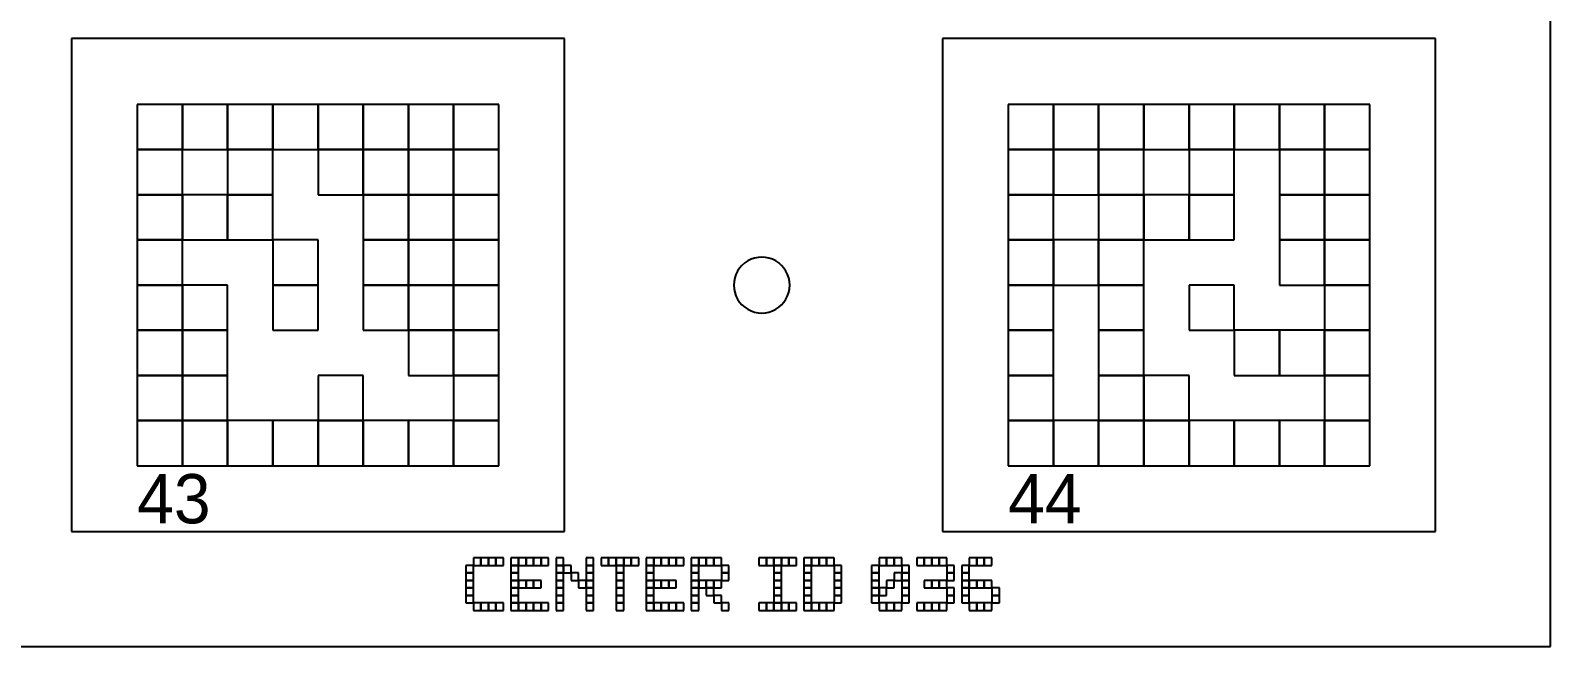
# Model space of a CAD drawing. Extents: x 0 to 490, y -8 to 329.
# Drawn here: x 227.5 to 320, y 0 to 37.5 of the extents above; entities that cross this region are included whole.
import ezdxf

# ---------------------------------------------------------------- set-up
doc = ezdxf.new("R2010")
doc.units = 0
for name, color, linetype in [('BLACK_POCKET', 7, 'CONTINUOUS'), ('BOARD_TEXT', 2, 'CONTINUOUS'), ('CUT', 1, 'CONTINUOUS'), ('LABEL', 3, 'CONTINUOUS'), ('MOUNT_HOLE', 5, 'CONTINUOUS'), ('QUIET_ZONE', 4, 'CONTINUOUS'), ('TAG_BOUNDARY', 8, 'CONTINUOUS')]:
    doc.layers.add(name, color=color, linetype=linetype)

msp = doc.modelspace()

# ---------------------------------------------------------------- linework, layer by layer
at = {"layer": 'BLACK_POCKET'}
for p, q in [((236.75, 33), (234, 33)), ((234, 33), (234, 30.25)), ((236.75, 30.25), (236.75, 33)), ((239.5, 33), (236.75, 33)), ((236.75, 33), (236.75, 30.25)), ((239.5, 30.25), (239.5, 33)), ((242.25, 33), (239.5, 33)), ((239.5, 33), (239.5, 30.25)), ((242.25, 30.25), (242.25, 33)), ((245, 33), (242.25, 33)), ((242.25, 33), (242.25, 30.25)), ((245, 30.25), (245, 33)), ((247.75, 33), (245, 33)), ((245, 33), (245, 30.25)), ((247.75, 30.25), (247.75, 33)), ((250.5, 33), (247.75, 33)), ((247.75, 33), (247.75, 30.25)), ((250.5, 30.25), (250.5, 33)), ((253.25, 33), (250.5, 33)), ((250.5, 33), (250.5, 30.25)), ((253.25, 30.25), (253.25, 33)), ((256, 33), (253.25, 33)), ((253.25, 33), (253.25, 30.25)), ((256, 30.25), (256, 33)), ((289.75, 33), (287, 33)), ((287, 33), (287, 30.25)), ((289.75, 30.25), (289.75, 33)), ((292.5, 33), (289.75, 33)), ((289.75, 33), (289.75, 30.25)), ((292.5, 30.25), (292.5, 33)), ((295.25, 33), (292.5, 33)), ((292.5, 33), (292.5, 30.25)), ((295.25, 30.25), (295.25, 33)), ((298, 33), (295.25, 33)), ((295.25, 33), (295.25, 30.25)), ((298, 30.25), (298, 33)), ((300.75, 33), (298, 33)), ((298, 33), (298, 30.25)), ((300.75, 30.25), (300.75, 33)), ((303.5, 33), (300.75, 33)), ((300.75, 33), (300.75, 30.25)), ((303.5, 30.25), (303.5, 33)), ((306.25, 33), (303.5, 33)), ((303.5, 33), (303.5, 30.25)), ((306.25, 30.25), (306.25, 33)), ((309, 33), (306.25, 33)), ((306.25, 33), (306.25, 30.25)), ((309, 30.25), (309, 33)), ((234, 30.25), (236.75, 30.25)), ((236.75, 30.25), (234, 30.25)), ((234, 30.25), (234, 27.5)), ((236.75, 30.25), (239.5, 30.25)), ((236.75, 27.5), (236.75, 30.25)), ((239.5, 30.25), (242.25, 30.25)), ((242.25, 30.25), (239.5, 30.25)), ((239.5, 30.25), (239.5, 27.5)), ((242.25, 30.25), (245, 30.25)), ((242.25, 27.5), (242.25, 30.25)), ((245, 30.25), (247.75, 30.25)), ((247.75, 30.25), (245, 30.25)), ((245, 30.25), (245, 27.5)), ((247.75, 30.25), (250.5, 30.25)), ((247.75, 27.5), (247.75, 30.25)), ((250.5, 30.25), (247.75, 30.25)), ((247.75, 30.25), (247.75, 27.5)), ((250.5, 30.25), (253.25, 30.25)), ((250.5, 27.5), (250.5, 30.25)), ((253.25, 30.25), (250.5, 30.25)), ((250.5, 30.25), (250.5, 27.5)), ((253.25, 30.25), (256, 30.25)), ((253.25, 27.5), (253.25, 30.25)), ((256, 30.25), (253.25, 30.25)), ((253.25, 30.25), (253.25, 27.5)), ((256, 27.5), (256, 30.25)), ((287, 30.25), (289.75, 30.25)), ((289.75, 30.25), (287, 30.25)), ((287, 30.25), (287, 27.5)), ((289.75, 30.25), (292.5, 30.25)), ((289.75, 27.5), (289.75, 30.25)), ((292.5, 30.25), (289.75, 30.25)), ((289.75, 30.25), (289.75, 27.5)), ((292.5, 30.25), (295.25, 30.25)), ((292.5, 27.5), (292.5, 30.25)), ((295.25, 30.25), (292.5, 30.25)), ((292.5, 30.25), (292.5, 27.5)), ((295.25, 30.25), (298, 30.25)), ((295.25, 27.5), (295.25, 30.25)), ((298, 30.25), (300.75, 30.25)), ((300.75, 30.25), (298, 30.25)), ((298, 30.25), (298, 27.5)), ((300.75, 30.25), (303.5, 30.25)), ((300.75, 27.5), (300.75, 30.25)), ((303.5, 30.25), (306.25, 30.25)), ((306.25, 30.25), (303.5, 30.25)), ((303.5, 30.25), (303.5, 27.5)), ((306.25, 30.25), (309, 30.25)), ((306.25, 27.5), (306.25, 30.25)), ((309, 30.25), (306.25, 30.25)), ((306.25, 30.25), (306.25, 27.5)), ((309, 27.5), (309, 30.25)), ((234, 27.5), (236.75, 27.5)), ((236.75, 27.5), (234, 27.5)), ((234, 27.5), (234, 24.75)), ((236.75, 24.75), (236.75, 27.5)), ((239.5, 27.5), (236.75, 27.5)), ((236.75, 27.5), (236.75, 24.75)), ((239.5, 27.5), (242.25, 27.5)), ((239.5, 24.75), (239.5, 27.5)), ((242.25, 27.5), (239.5, 27.5)), ((239.5, 27.5), (239.5, 24.75)), ((242.25, 24.75), (242.25, 27.5)), ((245, 27.5), (247.75, 27.5)), ((247.75, 27.5), (250.5, 27.5)), ((250.5, 27.5), (247.75, 27.5)), ((247.75, 27.5), (247.75, 24.75)), ((250.5, 27.5), (253.25, 27.5)), ((250.5, 24.75), (250.5, 27.5)), ((253.25, 27.5), (250.5, 27.5)), ((250.5, 27.5), (250.5, 24.75)), ((253.25, 27.5), (256, 27.5)), ((253.25, 24.75), (253.25, 27.5)), ((256, 27.5), (253.25, 27.5)), ((253.25, 27.5), (253.25, 24.75)), ((256, 24.75), (256, 27.5)), ((287, 27.5), (289.75, 27.5)), ((289.75, 27.5), (287, 27.5)), ((287, 27.5), (287, 24.75)), ((289.75, 27.5), (292.5, 27.5)), ((289.75, 24.75), (289.75, 27.5)), ((292.5, 27.5), (295.25, 27.5)), ((295.25, 27.5), (292.5, 27.5)), ((292.5, 27.5), (292.5, 24.75)), ((295.25, 24.75), (295.25, 27.5)), ((298, 27.5), (295.25, 27.5)), ((295.25, 27.5), (295.25, 24.75)), ((298, 27.5), (300.75, 27.5)), ((298, 24.75), (298, 27.5)), ((300.75, 27.5), (298, 27.5)), ((298, 27.5), (298, 24.75)), ((300.75, 24.75), (300.75, 27.5)), ((303.5, 27.5), (306.25, 27.5)), ((306.25, 27.5), (303.5, 27.5)), ((303.5, 27.5), (303.5, 24.75)), ((306.25, 27.5), (309, 27.5)), ((306.25, 24.75), (306.25, 27.5)), ((309, 27.5), (306.25, 27.5)), ((306.25, 27.5), (306.25, 24.75)), ((309, 24.75), (309, 27.5)), ((234, 24.75), (236.75, 24.75)), ((236.75, 24.75), (234, 24.75)), ((234, 24.75), (234, 22)), ((236.75, 24.75), (239.5, 24.75)), ((236.75, 22), (236.75, 24.75)), ((239.5, 24.75), (242.25, 24.75)), ((245, 24.75), (242.25, 24.75)), ((242.25, 24.75), (242.25, 22)), ((245, 22), (245, 24.75)), ((247.75, 24.75), (250.5, 24.75)), ((250.5, 24.75), (247.75, 24.75)), ((247.75, 24.75), (247.75, 22)), ((250.5, 24.75), (253.25, 24.75)), ((250.5, 22), (250.5, 24.75)), ((253.25, 24.75), (250.5, 24.75)), ((250.5, 24.75), (250.5, 22)), ((253.25, 24.75), (256, 24.75)), ((253.25, 22), (253.25, 24.75)), ((256, 24.75), (253.25, 24.75)), ((253.25, 24.75), (253.25, 22)), ((256, 22), (256, 24.75)), ((287, 24.75), (289.75, 24.75)), ((289.75, 24.75), (287, 24.75)), ((287, 24.75), (287, 22)), ((289.75, 22), (289.75, 24.75)), ((292.5, 24.75), (289.75, 24.75)), ((289.75, 24.75), (289.75, 22)), ((292.5, 24.75), (295.25, 24.75)), ((292.5, 22), (292.5, 24.75)), ((295.25, 24.75), (292.5, 24.75)), ((292.5, 24.75), (292.5, 22)), ((295.25, 24.75), (298, 24.75)), ((295.25, 22), (295.25, 24.75)), ((298, 24.75), (300.75, 24.75)), ((303.5, 24.75), (306.25, 24.75)), ((306.25, 24.75), (303.5, 24.75)), ((303.5, 24.75), (303.5, 22)), ((306.25, 24.75), (309, 24.75)), ((306.25, 22), (306.25, 24.75)), ((309, 24.75), (306.25, 24.75)), ((306.25, 24.75), (306.25, 22)), ((309, 22), (309, 24.75)), ((234, 22), (236.75, 22)), ((236.75, 22), (234, 22)), ((234, 22), (234, 19.25)), ((236.75, 19.25), (236.75, 22)), ((239.5, 22), (236.75, 22)), ((236.75, 22), (236.75, 19.25)), ((239.5, 19.25), (239.5, 22)), ((242.25, 22), (245, 22)), ((245, 22), (242.25, 22)), ((242.25, 22), (242.25, 19.25)), ((245, 19.25), (245, 22)), ((247.75, 22), (250.5, 22)), ((250.5, 22), (247.75, 22)), ((247.75, 22), (247.75, 19.25)), ((250.5, 22), (253.25, 22)), ((250.5, 19.25), (250.5, 22)), ((253.25, 22), (250.5, 22)), ((250.5, 22), (250.5, 19.25)), ((253.25, 22), (256, 22)), ((253.25, 19.25), (253.25, 22)), ((256, 22), (253.25, 22)), ((253.25, 22), (253.25, 19.25)), ((256, 19.25), (256, 22)), ((287, 22), (289.75, 22)), ((289.75, 22), (287, 22)), ((287, 22), (287, 19.25)), ((289.75, 22), (292.5, 22)), ((289.75, 19.25), (289.75, 22)), ((292.5, 22), (295.25, 22)), ((295.25, 22), (292.5, 22)), ((292.5, 22), (292.5, 19.25)), ((295.25, 19.25), (295.25, 22)), ((300.75, 22), (298, 22)), ((298, 22), (298, 19.25)), ((300.75, 19.25), (300.75, 22)), ((303.5, 22), (306.25, 22)), ((306.25, 22), (309, 22)), ((309, 22), (306.25, 22)), ((306.25, 22), (306.25, 19.25)), ((309, 19.25), (309, 22)), ((234, 19.25), (236.75, 19.25)), ((236.75, 19.25), (234, 19.25)), ((234, 19.25), (234, 16.5)), ((236.75, 19.25), (239.5, 19.25)), ((236.75, 16.5), (236.75, 19.25)), ((239.5, 19.25), (236.75, 19.25)), ((236.75, 19.25), (236.75, 16.5)), ((239.5, 16.5), (239.5, 19.25)), ((242.25, 19.25), (245, 19.25)), ((247.75, 19.25), (250.5, 19.25)), ((250.5, 19.25), (253.25, 19.25)), ((253.25, 19.25), (250.5, 19.25)), ((250.5, 19.25), (250.5, 16.5)), ((253.25, 19.25), (256, 19.25)), ((253.25, 16.5), (253.25, 19.25)), ((256, 19.25), (253.25, 19.25)), ((253.25, 19.25), (253.25, 16.5)), ((256, 16.5), (256, 19.25)), ((287, 19.25), (289.75, 19.25)), ((289.75, 19.25), (287, 19.25)), ((287, 19.25), (287, 16.5)), ((289.75, 16.5), (289.75, 19.25)), ((292.5, 19.25), (295.25, 19.25)), ((295.25, 19.25), (292.5, 19.25)), ((292.5, 19.25), (292.5, 16.5)), ((295.25, 16.5), (295.25, 19.25)), ((298, 19.25), (300.75, 19.25)), ((303.5, 19.25), (300.75, 19.25)), ((300.75, 19.25), (300.75, 16.5)), ((303.5, 16.5), (303.5, 19.25)), ((306.25, 19.25), (303.5, 19.25)), ((303.5, 19.25), (303.5, 16.5)), ((306.25, 19.25), (309, 19.25)), ((306.25, 16.5), (306.25, 19.25)), ((309, 19.25), (306.25, 19.25)), ((306.25, 19.25), (306.25, 16.5)), ((309, 16.5), (309, 19.25)), ((234, 16.5), (236.75, 16.5)), ((236.75, 16.5), (234, 16.5)), ((234, 16.5), (234, 13.75)), ((236.75, 16.5), (239.5, 16.5)), ((236.75, 13.75), (236.75, 16.5)), ((239.5, 16.5), (236.75, 16.5)), ((236.75, 16.5), (236.75, 13.75)), ((239.5, 13.75), (239.5, 16.5)), ((247.75, 16.5), (245, 16.5)), ((245, 16.5), (245, 13.75)), ((247.75, 13.75), (247.75, 16.5)), ((250.5, 16.5), (253.25, 16.5)), ((253.25, 16.5), (256, 16.5)), ((256, 16.5), (253.25, 16.5)), ((253.25, 16.5), (253.25, 13.75)), ((256, 13.75), (256, 16.5)), ((287, 16.5), (289.75, 16.5)), ((289.75, 16.5), (287, 16.5)), ((287, 16.5), (287, 13.75)), ((289.75, 13.75), (289.75, 16.5)), ((292.5, 16.5), (295.25, 16.5)), ((295.25, 16.5), (292.5, 16.5)), ((292.5, 16.5), (292.5, 13.75)), ((295.25, 13.75), (295.25, 16.5)), ((298, 16.5), (295.25, 16.5)), ((295.25, 16.5), (295.25, 13.75)), ((298, 13.75), (298, 16.5)), ((300.75, 16.5), (303.5, 16.5)), ((303.5, 16.5), (306.25, 16.5)), ((306.25, 16.5), (309, 16.5)), ((309, 16.5), (306.25, 16.5)), ((306.25, 16.5), (306.25, 13.75)), ((309, 13.75), (309, 16.5)), ((234, 13.75), (236.75, 13.75)), ((236.75, 13.75), (234, 13.75)), ((234, 13.75), (234, 11)), ((236.75, 13.75), (239.5, 13.75)), ((236.75, 11), (236.75, 13.75)), ((239.5, 13.75), (236.75, 13.75)), ((236.75, 13.75), (236.75, 11)), ((239.5, 11), (239.5, 13.75)), ((242.25, 13.75), (239.5, 13.75)), ((239.5, 13.75), (239.5, 11)), ((242.25, 11), (242.25, 13.75)), ((245, 13.75), (242.25, 13.75)), ((242.25, 13.75), (242.25, 11)), ((245, 13.75), (247.75, 13.75)), ((245, 11), (245, 13.75)), ((247.75, 13.75), (245, 13.75)), ((245, 13.75), (245, 11)), ((247.75, 11), (247.75, 13.75)), ((250.5, 13.75), (247.75, 13.75)), ((247.75, 13.75), (247.75, 11)), ((250.5, 11), (250.5, 13.75)), ((253.25, 13.75), (250.5, 13.75)), ((250.5, 13.75), (250.5, 11)), ((253.25, 13.75), (256, 13.75)), ((253.25, 11), (253.25, 13.75)), ((256, 13.75), (253.25, 13.75)), ((253.25, 13.75), (253.25, 11)), ((256, 11), (256, 13.75)), ((287, 13.75), (289.75, 13.75)), ((289.75, 13.75), (287, 13.75)), ((287, 13.75), (287, 11)), ((289.75, 11), (289.75, 13.75)), ((292.5, 13.75), (289.75, 13.75)), ((289.75, 13.75), (289.75, 11)), ((292.5, 13.75), (295.25, 13.75)), ((292.5, 11), (292.5, 13.75)), ((295.25, 13.75), (292.5, 13.75)), ((292.5, 13.75), (292.5, 11)), ((295.25, 13.75), (298, 13.75)), ((295.25, 11), (295.25, 13.75)), ((298, 13.75), (295.25, 13.75)), ((295.25, 13.75), (295.25, 11)), ((298, 11), (298, 13.75)), ((300.75, 13.75), (298, 13.75)), ((298, 13.75), (298, 11)), ((300.75, 11), (300.75, 13.75)), ((303.5, 13.75), (300.75, 13.75)), ((300.75, 13.75), (300.75, 11)), ((303.5, 11), (303.5, 13.75)), ((306.25, 13.75), (303.5, 13.75)), ((303.5, 13.75), (303.5, 11)), ((306.25, 13.75), (309, 13.75)), ((306.25, 11), (306.25, 13.75)), ((309, 13.75), (306.25, 13.75)), ((306.25, 13.75), (306.25, 11)), ((309, 11), (309, 13.75)), ((234, 11), (236.75, 11)), ((236.75, 11), (239.5, 11)), ((239.5, 11), (242.25, 11)), ((242.25, 11), (245, 11)), ((245, 11), (247.75, 11)), ((247.75, 11), (250.5, 11)), ((250.5, 11), (253.25, 11)), ((253.25, 11), (256, 11)), ((287, 11), (289.75, 11)), ((289.75, 11), (292.5, 11)), ((292.5, 11), (295.25, 11)), ((295.25, 11), (298, 11)), ((298, 11), (300.75, 11)), ((300.75, 11), (303.5, 11)), ((303.5, 11), (306.25, 11)), ((306.25, 11), (309, 11))]:
    msp.add_line(p, q, dxfattribs=at)
at = {"layer": 'BOARD_TEXT'}
for p, q in [((254.457143, 4.942857), (254, 4.942857)), ((254, 4.942857), (254, 4.485714)), ((254.914286, 5.4), (254.457143, 5.4)), ((254.457143, 5.4), (254.457143, 4.942857)), ((254.457143, 4.942857), (254.914286, 4.942857)), ((254.457143, 4.485714), (254.457143, 4.942857)), ((254.914286, 4.942857), (254.914286, 5.4)), ((255.371429, 5.4), (254.914286, 5.4)), ((254.914286, 5.4), (254.914286, 4.942857)), ((254.914286, 4.942857), (255.371429, 4.942857)), ((255.371429, 4.942857), (255.371429, 5.4)), ((255.828571, 5.4), (255.371429, 5.4)), ((255.371429, 5.4), (255.371429, 4.942857)), ((255.371429, 4.942857), (255.828571, 4.942857)), ((255.828571, 4.942857), (255.828571, 5.4)), ((256.285714, 5.4), (255.828571, 5.4)), ((255.828571, 5.4), (255.828571, 4.942857)), ((255.828571, 4.942857), (256.285714, 4.942857)), ((256.285714, 4.942857), (256.285714, 5.4)), ((257.2, 5.4), (256.742857, 5.4)), ((256.742857, 5.4), (256.742857, 4.942857)), ((256.742857, 4.942857), (257.2, 4.942857)), ((257.2, 4.942857), (256.742857, 4.942857)), ((256.742857, 4.942857), (256.742857, 4.485714)), ((257.2, 4.942857), (257.2, 5.4)), ((257.657143, 5.4), (257.2, 5.4)), ((257.2, 5.4), (257.2, 4.942857)), ((257.2, 4.942857), (257.657143, 4.942857)), ((257.2, 4.485714), (257.2, 4.942857)), ((257.657143, 4.942857), (257.657143, 5.4)), ((258.114286, 5.4), (257.657143, 5.4)), ((257.657143, 5.4), (257.657143, 4.942857)), ((257.657143, 4.942857), (258.114286, 4.942857)), ((258.114286, 4.942857), (258.114286, 5.4)), ((258.571429, 5.4), (258.114286, 5.4)), ((258.114286, 5.4), (258.114286, 4.942857)), ((258.114286, 4.942857), (258.571429, 4.942857)), ((258.571429, 4.942857), (258.571429, 5.4)), ((259.028571, 5.4), (258.571429, 5.4)), ((258.571429, 5.4), (258.571429, 4.942857)), ((258.571429, 4.942857), (259.028571, 4.942857)), ((259.028571, 4.942857), (259.028571, 5.4)), ((259.942857, 5.4), (259.485714, 5.4)), ((259.485714, 5.4), (259.485714, 4.942857)), ((259.485714, 4.942857), (259.942857, 4.942857)), ((259.942857, 4.942857), (259.485714, 4.942857)), ((259.485714, 4.942857), (259.485714, 4.485714)), ((259.942857, 4.942857), (259.942857, 5.4)), ((259.942857, 4.485714), (259.942857, 4.942857)), ((260.4, 4.942857), (259.942857, 4.942857)), ((259.942857, 4.942857), (259.942857, 4.485714)), ((260.4, 4.485714), (260.4, 4.942857)), ((261.771429, 5.4), (261.314286, 5.4)), ((261.314286, 5.4), (261.314286, 4.942857)), ((261.314286, 4.942857), (261.771429, 4.942857)), ((261.771429, 4.942857), (261.314286, 4.942857)), ((261.314286, 4.942857), (261.314286, 4.485714)), ((261.771429, 4.942857), (261.771429, 5.4)), ((261.771429, 4.485714), (261.771429, 4.942857)), ((262.685714, 5.4), (262.228571, 5.4)), ((262.228571, 5.4), (262.228571, 4.942857)), ((262.228571, 4.942857), (262.685714, 4.942857)), ((262.685714, 4.942857), (262.685714, 5.4)), ((263.142857, 5.4), (262.685714, 5.4)), ((262.685714, 5.4), (262.685714, 4.942857)), ((262.685714, 4.942857), (263.142857, 4.942857)), ((263.142857, 4.942857), (263.142857, 5.4)), ((263.6, 5.4), (263.142857, 5.4)), ((263.142857, 5.4), (263.142857, 4.942857)), ((263.142857, 4.942857), (263.6, 4.942857)), ((263.6, 4.942857), (263.142857, 4.942857)), ((263.142857, 4.942857), (263.142857, 4.485714)), ((263.6, 4.942857), (263.6, 5.4)), ((264.057143, 5.4), (263.6, 5.4)), ((263.6, 5.4), (263.6, 4.942857)), ((263.6, 4.942857), (264.057143, 4.942857)), ((263.6, 4.485714), (263.6, 4.942857)), ((264.057143, 4.942857), (264.057143, 5.4)), ((264.514286, 5.4), (264.057143, 5.4)), ((264.057143, 5.4), (264.057143, 4.942857)), ((264.057143, 4.942857), (264.514286, 4.942857)), ((264.514286, 4.942857), (264.514286, 5.4)), ((265.428571, 5.4), (264.971429, 5.4)), ((264.971429, 5.4), (264.971429, 4.942857)), ((264.971429, 4.942857), (265.428571, 4.942857)), ((265.428571, 4.942857), (264.971429, 4.942857)), ((264.971429, 4.942857), (264.971429, 4.485714)), ((265.428571, 4.942857), (265.428571, 5.4)), ((265.885714, 5.4), (265.428571, 5.4)), ((265.428571, 5.4), (265.428571, 4.942857)), ((265.428571, 4.942857), (265.885714, 4.942857)), ((265.428571, 4.485714), (265.428571, 4.942857)), ((265.885714, 4.942857), (265.885714, 5.4)), ((266.342857, 5.4), (265.885714, 5.4)), ((265.885714, 5.4), (265.885714, 4.942857)), ((265.885714, 4.942857), (266.342857, 4.942857)), ((266.342857, 4.942857), (266.342857, 5.4)), ((266.8, 5.4), (266.342857, 5.4)), ((266.342857, 5.4), (266.342857, 4.942857)), ((266.342857, 4.942857), (266.8, 4.942857)), ((266.8, 4.942857), (266.8, 5.4)), ((267.257143, 5.4), (266.8, 5.4)), ((266.8, 5.4), (266.8, 4.942857)), ((266.8, 4.942857), (267.257143, 4.942857)), ((267.257143, 4.942857), (267.257143, 5.4)), ((268.171429, 5.4), (267.714286, 5.4)), ((267.714286, 5.4), (267.714286, 4.942857)), ((267.714286, 4.942857), (268.171429, 4.942857)), ((268.171429, 4.942857), (267.714286, 4.942857)), ((267.714286, 4.942857), (267.714286, 4.485714)), ((268.171429, 4.942857), (268.171429, 5.4)), ((268.628571, 5.4), (268.171429, 5.4)), ((268.171429, 5.4), (268.171429, 4.942857)), ((268.171429, 4.942857), (268.628571, 4.942857)), ((268.171429, 4.485714), (268.171429, 4.942857)), ((268.628571, 4.942857), (268.628571, 5.4)), ((269.085714, 5.4), (268.628571, 5.4)), ((268.628571, 5.4), (268.628571, 4.942857)), ((268.628571, 4.942857), (269.085714, 4.942857)), ((269.085714, 4.942857), (269.085714, 5.4)), ((269.542857, 5.4), (269.085714, 5.4)), ((269.085714, 5.4), (269.085714, 4.942857)), ((269.085714, 4.942857), (269.542857, 4.942857)), ((269.542857, 4.942857), (269.542857, 5.4)), ((270, 4.942857), (269.542857, 4.942857)), ((269.542857, 4.942857), (269.542857, 4.485714)), ((270, 4.485714), (270, 4.942857)), ((272.285714, 5.4), (271.828571, 5.4)), ((271.828571, 5.4), (271.828571, 4.942857)), ((271.828571, 4.942857), (272.285714, 4.942857)), ((272.285714, 4.942857), (272.285714, 5.4)), ((272.742857, 5.4), (272.285714, 5.4)), ((272.285714, 5.4), (272.285714, 4.942857)), ((272.285714, 4.942857), (272.742857, 4.942857)), ((272.742857, 4.942857), (272.742857, 5.4)), ((273.2, 5.4), (272.742857, 5.4)), ((272.742857, 5.4), (272.742857, 4.942857)), ((272.742857, 4.942857), (273.2, 4.942857)), ((273.2, 4.942857), (272.742857, 4.942857)), ((272.742857, 4.942857), (272.742857, 4.485714)), ((273.2, 4.942857), (273.2, 5.4)), ((273.657143, 5.4), (273.2, 5.4)), ((273.2, 5.4), (273.2, 4.942857)), ((273.2, 4.942857), (273.657143, 4.942857)), ((273.2, 4.485714), (273.2, 4.942857)), ((273.657143, 4.942857), (273.657143, 5.4)), ((274.114286, 5.4), (273.657143, 5.4)), ((273.657143, 5.4), (273.657143, 4.942857)), ((273.657143, 4.942857), (274.114286, 4.942857)), ((274.114286, 4.942857), (274.114286, 5.4)), ((275.028571, 5.4), (274.571429, 5.4)), ((274.571429, 5.4), (274.571429, 4.942857)), ((274.571429, 4.942857), (275.028571, 4.942857)), ((275.028571, 4.942857), (274.571429, 4.942857)), ((274.571429, 4.942857), (274.571429, 4.485714)), ((275.028571, 4.942857), (275.028571, 5.4)), ((275.485714, 5.4), (275.028571, 5.4)), ((275.028571, 5.4), (275.028571, 4.942857)), ((275.028571, 4.942857), (275.485714, 4.942857)), ((275.028571, 4.485714), (275.028571, 4.942857)), ((275.485714, 4.942857), (275.485714, 5.4)), ((275.942857, 5.4), (275.485714, 5.4)), ((275.485714, 5.4), (275.485714, 4.942857)), ((275.485714, 4.942857), (275.942857, 4.942857)), ((275.942857, 4.942857), (275.942857, 5.4)), ((276.4, 5.4), (275.942857, 5.4)), ((275.942857, 5.4), (275.942857, 4.942857)), ((275.942857, 4.942857), (276.4, 4.942857)), ((276.4, 4.942857), (276.4, 5.4)), ((276.857143, 4.942857), (276.4, 4.942857)), ((276.4, 4.942857), (276.4, 4.485714)), ((276.857143, 4.485714), (276.857143, 4.942857)), ((279.142857, 4.942857), (278.685714, 4.942857)), ((278.685714, 4.942857), (278.685714, 4.485714)), ((279.6, 5.4), (279.142857, 5.4)), ((279.142857, 5.4), (279.142857, 4.942857)), ((279.142857, 4.942857), (279.6, 4.942857)), ((279.142857, 4.485714), (279.142857, 4.942857)), ((279.6, 4.942857), (279.6, 5.4)), ((280.057143, 5.4), (279.6, 5.4)), ((279.6, 5.4), (279.6, 4.942857)), ((279.6, 4.942857), (280.057143, 4.942857)), ((280.057143, 4.942857), (280.057143, 5.4)), ((280.514286, 5.4), (280.057143, 5.4)), ((280.057143, 5.4), (280.057143, 4.942857)), ((280.057143, 4.942857), (280.514286, 4.942857)), ((280.514286, 4.942857), (280.514286, 5.4)), ((280.971429, 4.942857), (280.514286, 4.942857)), ((280.514286, 4.942857), (280.514286, 4.485714)), ((280.971429, 4.485714), (280.971429, 4.942857)), ((281.885714, 5.4), (281.428571, 5.4)), ((281.428571, 5.4), (281.428571, 4.942857)), ((281.428571, 4.942857), (281.885714, 4.942857)), ((281.885714, 4.942857), (281.885714, 5.4)), ((282.342857, 5.4), (281.885714, 5.4)), ((281.885714, 5.4), (281.885714, 4.942857)), ((281.885714, 4.942857), (282.342857, 4.942857)), ((282.342857, 4.942857), (282.342857, 5.4)), ((282.8, 5.4), (282.342857, 5.4)), ((282.342857, 5.4), (282.342857, 4.942857)), ((282.342857, 4.942857), (282.8, 4.942857)), ((282.8, 4.942857), (282.8, 5.4)), ((283.257143, 5.4), (282.8, 5.4)), ((282.8, 5.4), (282.8, 4.942857)), ((282.8, 4.942857), (283.257143, 4.942857)), ((283.257143, 4.942857), (283.257143, 5.4)), ((283.714286, 4.942857), (283.257143, 4.942857)), ((283.257143, 4.942857), (283.257143, 4.485714)), ((283.714286, 4.485714), (283.714286, 4.942857)), ((284.628571, 4.942857), (284.171429, 4.942857)), ((284.171429, 4.942857), (284.171429, 4.485714)), ((285.085714, 5.4), (284.628571, 5.4)), ((284.628571, 5.4), (284.628571, 4.942857)), ((284.628571, 4.942857), (285.085714, 4.942857)), ((284.628571, 4.485714), (284.628571, 4.942857)), ((285.085714, 4.942857), (285.085714, 5.4)), ((285.542857, 5.4), (285.085714, 5.4)), ((285.085714, 5.4), (285.085714, 4.942857)), ((285.085714, 4.942857), (285.542857, 4.942857)), ((285.542857, 4.942857), (285.542857, 5.4)), ((286, 5.4), (285.542857, 5.4)), ((285.542857, 5.4), (285.542857, 4.942857)), ((285.542857, 4.942857), (286, 4.942857)), ((286, 4.942857), (286, 5.4)), ((254, 4.485714), (254.457143, 4.485714)), ((254.457143, 4.485714), (254, 4.485714)), ((254, 4.485714), (254, 4.028571)), ((254, 4.028571), (254.457143, 4.028571)), ((254.457143, 4.028571), (254, 4.028571)), ((254, 4.028571), (254, 3.571429)), ((254.457143, 4.028571), (254.457143, 4.485714)), ((254.457143, 3.571429), (254.457143, 4.028571)), ((256.742857, 4.485714), (257.2, 4.485714)), ((257.2, 4.485714), (256.742857, 4.485714)), ((256.742857, 4.485714), (256.742857, 4.028571)), ((256.742857, 4.028571), (257.2, 4.028571)), ((257.2, 4.028571), (256.742857, 4.028571)), ((256.742857, 4.028571), (256.742857, 3.571429)), ((257.2, 4.028571), (257.2, 4.485714)), ((257.2, 3.571429), (257.2, 4.028571)), ((257.657143, 4.028571), (257.2, 4.028571)), ((257.2, 4.028571), (257.2, 3.571429)), ((257.657143, 3.571429), (257.657143, 4.028571)), ((258.114286, 4.028571), (257.657143, 4.028571)), ((257.657143, 4.028571), (257.657143, 3.571429)), ((258.114286, 3.571429), (258.114286, 4.028571)), ((258.571429, 4.028571), (258.114286, 4.028571)), ((258.114286, 4.028571), (258.114286, 3.571429)), ((258.571429, 3.571429), (258.571429, 4.028571)), ((259.485714, 4.485714), (259.942857, 4.485714)), ((259.942857, 4.485714), (259.485714, 4.485714)), ((259.485714, 4.485714), (259.485714, 4.028571)), ((259.485714, 4.028571), (259.942857, 4.028571)), ((259.942857, 4.028571), (259.485714, 4.028571)), ((259.485714, 4.028571), (259.485714, 3.571429)), ((259.942857, 4.485714), (260.4, 4.485714)), ((259.942857, 4.028571), (259.942857, 4.485714)), ((259.942857, 3.571429), (259.942857, 4.028571)), ((260.857143, 4.485714), (260.4, 4.485714)), ((260.4, 4.485714), (260.4, 4.028571)), ((260.4, 4.028571), (260.857143, 4.028571)), ((260.857143, 4.028571), (260.857143, 4.485714)), ((261.314286, 4.028571), (260.857143, 4.028571)), ((260.857143, 4.028571), (260.857143, 3.571429)), ((261.314286, 4.485714), (261.771429, 4.485714)), ((261.771429, 4.485714), (261.314286, 4.485714)), ((261.314286, 4.485714), (261.314286, 4.028571)), ((261.314286, 4.028571), (261.771429, 4.028571)), ((261.314286, 3.571429), (261.314286, 4.028571)), ((261.771429, 4.028571), (261.314286, 4.028571)), ((261.314286, 4.028571), (261.314286, 3.571429)), ((261.771429, 4.028571), (261.771429, 4.485714)), ((261.771429, 3.571429), (261.771429, 4.028571)), ((263.142857, 4.485714), (263.6, 4.485714)), ((263.6, 4.485714), (263.142857, 4.485714)), ((263.142857, 4.485714), (263.142857, 4.028571)), ((263.142857, 4.028571), (263.6, 4.028571)), ((263.6, 4.028571), (263.142857, 4.028571)), ((263.142857, 4.028571), (263.142857, 3.571429)), ((263.6, 4.028571), (263.6, 4.485714)), ((263.6, 3.571429), (263.6, 4.028571)), ((264.971429, 4.485714), (265.428571, 4.485714)), ((265.428571, 4.485714), (264.971429, 4.485714)), ((264.971429, 4.485714), (264.971429, 4.028571)), ((264.971429, 4.028571), (265.428571, 4.028571)), ((265.428571, 4.028571), (264.971429, 4.028571)), ((264.971429, 4.028571), (264.971429, 3.571429)), ((265.428571, 4.028571), (265.428571, 4.485714)), ((265.428571, 3.571429), (265.428571, 4.028571)), ((265.885714, 4.028571), (265.428571, 4.028571)), ((265.428571, 4.028571), (265.428571, 3.571429)), ((265.885714, 3.571429), (265.885714, 4.028571)), ((266.342857, 4.028571), (265.885714, 4.028571)), ((265.885714, 4.028571), (265.885714, 3.571429)), ((266.342857, 3.571429), (266.342857, 4.028571)), ((266.8, 4.028571), (266.342857, 4.028571)), ((266.342857, 4.028571), (266.342857, 3.571429)), ((266.8, 3.571429), (266.8, 4.028571)), ((267.714286, 4.485714), (268.171429, 4.485714)), ((268.171429, 4.485714), (267.714286, 4.485714)), ((267.714286, 4.485714), (267.714286, 4.028571)), ((267.714286, 4.028571), (268.171429, 4.028571)), ((268.171429, 4.028571), (267.714286, 4.028571)), ((267.714286, 4.028571), (267.714286, 3.571429)), ((268.171429, 4.028571), (268.171429, 4.485714)), ((268.171429, 3.571429), (268.171429, 4.028571)), ((268.628571, 4.028571), (268.171429, 4.028571)), ((268.171429, 4.028571), (268.171429, 3.571429)), ((268.628571, 3.571429), (268.628571, 4.028571)), ((269.085714, 4.028571), (268.628571, 4.028571)), ((268.628571, 4.028571), (268.628571, 3.571429)), ((269.085714, 3.571429), (269.085714, 4.028571)), ((269.542857, 4.028571), (269.085714, 4.028571)), ((269.085714, 4.028571), (269.085714, 3.571429)), ((269.542857, 4.485714), (270, 4.485714)), ((270, 4.485714), (269.542857, 4.485714)), ((269.542857, 4.485714), (269.542857, 4.028571)), ((269.542857, 4.028571), (270, 4.028571)), ((269.542857, 3.571429), (269.542857, 4.028571)), ((270, 4.028571), (270, 4.485714)), ((272.742857, 4.485714), (273.2, 4.485714)), ((273.2, 4.485714), (272.742857, 4.485714)), ((272.742857, 4.485714), (272.742857, 4.028571)), ((272.742857, 4.028571), (273.2, 4.028571)), ((273.2, 4.028571), (272.742857, 4.028571)), ((272.742857, 4.028571), (272.742857, 3.571429)), ((273.2, 4.028571), (273.2, 4.485714)), ((273.2, 3.571429), (273.2, 4.028571)), ((274.571429, 4.485714), (275.028571, 4.485714)), ((275.028571, 4.485714), (274.571429, 4.485714)), ((274.571429, 4.485714), (274.571429, 4.028571)), ((274.571429, 4.028571), (275.028571, 4.028571)), ((275.028571, 4.028571), (274.571429, 4.028571)), ((274.571429, 4.028571), (274.571429, 3.571429)), ((275.028571, 4.028571), (275.028571, 4.485714)), ((275.028571, 3.571429), (275.028571, 4.028571)), ((276.4, 4.485714), (276.857143, 4.485714)), ((276.857143, 4.485714), (276.4, 4.485714)), ((276.4, 4.485714), (276.4, 4.028571)), ((276.4, 4.028571), (276.857143, 4.028571)), ((276.857143, 4.028571), (276.4, 4.028571)), ((276.4, 4.028571), (276.4, 3.571429)), ((276.857143, 4.028571), (276.857143, 4.485714)), ((276.857143, 3.571429), (276.857143, 4.028571)), ((278.685714, 4.485714), (279.142857, 4.485714)), ((279.142857, 4.485714), (278.685714, 4.485714)), ((278.685714, 4.485714), (278.685714, 4.028571)), ((278.685714, 4.028571), (279.142857, 4.028571)), ((279.142857, 4.028571), (278.685714, 4.028571)), ((278.685714, 4.028571), (278.685714, 3.571429)), ((279.142857, 4.028571), (279.142857, 4.485714)), ((279.142857, 3.571429), (279.142857, 4.028571)), ((280.057143, 4.028571), (279.6, 4.028571)), ((279.6, 4.028571), (279.6, 3.571429)), ((280.514286, 4.485714), (280.057143, 4.485714)), ((280.057143, 4.485714), (280.057143, 4.028571)), ((280.057143, 4.028571), (280.514286, 4.028571)), ((280.057143, 3.571429), (280.057143, 4.028571)), ((280.514286, 4.485714), (280.971429, 4.485714)), ((280.514286, 4.028571), (280.514286, 4.485714)), ((280.971429, 4.485714), (280.514286, 4.485714)), ((280.514286, 4.485714), (280.514286, 4.028571)), ((280.514286, 4.028571), (280.971429, 4.028571)), ((280.971429, 4.028571), (280.514286, 4.028571)), ((280.514286, 4.028571), (280.514286, 3.571429)), ((280.971429, 4.028571), (280.971429, 4.485714)), ((280.971429, 3.571429), (280.971429, 4.028571)), ((282.342857, 4.028571), (281.885714, 4.028571)), ((281.885714, 4.028571), (281.885714, 3.571429)), ((282.342857, 3.571429), (282.342857, 4.028571)), ((282.8, 4.028571), (282.342857, 4.028571)), ((282.342857, 4.028571), (282.342857, 3.571429)), ((282.8, 3.571429), (282.8, 4.028571)), ((283.257143, 4.028571), (282.8, 4.028571)), ((282.8, 4.028571), (282.8, 3.571429)), ((283.257143, 4.485714), (283.714286, 4.485714)), ((283.714286, 4.485714), (283.257143, 4.485714)), ((283.257143, 4.485714), (283.257143, 4.028571)), ((283.257143, 4.028571), (283.714286, 4.028571)), ((283.257143, 3.571429), (283.257143, 4.028571)), ((283.714286, 4.028571), (283.714286, 4.485714)), ((284.171429, 4.485714), (284.628571, 4.485714)), ((284.628571, 4.485714), (284.171429, 4.485714)), ((284.171429, 4.485714), (284.171429, 4.028571)), ((284.171429, 4.028571), (284.628571, 4.028571)), ((284.628571, 4.028571), (284.171429, 4.028571)), ((284.171429, 4.028571), (284.171429, 3.571429)), ((284.628571, 4.028571), (284.628571, 4.485714)), ((284.628571, 3.571429), (284.628571, 4.028571)), ((285.085714, 4.028571), (284.628571, 4.028571)), ((284.628571, 4.028571), (284.628571, 3.571429)), ((285.085714, 3.571429), (285.085714, 4.028571)), ((285.542857, 4.028571), (285.085714, 4.028571)), ((285.085714, 4.028571), (285.085714, 3.571429)), ((285.542857, 3.571429), (285.542857, 4.028571)), ((286, 4.028571), (285.542857, 4.028571)), ((285.542857, 4.028571), (285.542857, 3.571429)), ((286, 3.571429), (286, 4.028571)), ((254, 3.571429), (254.457143, 3.571429)), ((254.457143, 3.571429), (254, 3.571429)), ((254, 3.571429), (254, 3.114286)), ((254, 3.114286), (254.457143, 3.114286)), ((254.457143, 3.114286), (254, 3.114286)), ((254, 3.114286), (254, 2.657143)), ((254.457143, 3.114286), (254.457143, 3.571429)), ((254.457143, 2.657143), (254.457143, 3.114286)), ((256.742857, 3.571429), (257.2, 3.571429)), ((257.2, 3.571429), (256.742857, 3.571429)), ((256.742857, 3.571429), (256.742857, 3.114286)), ((256.742857, 3.114286), (257.2, 3.114286)), ((257.2, 3.114286), (256.742857, 3.114286)), ((256.742857, 3.114286), (256.742857, 2.657143)), ((257.2, 3.571429), (257.657143, 3.571429)), ((257.2, 3.114286), (257.2, 3.571429)), ((257.2, 2.657143), (257.2, 3.114286)), ((257.657143, 3.571429), (258.114286, 3.571429)), ((258.114286, 3.571429), (258.571429, 3.571429)), ((259.485714, 3.571429), (259.942857, 3.571429)), ((259.942857, 3.571429), (259.485714, 3.571429)), ((259.485714, 3.571429), (259.485714, 3.114286)), ((259.485714, 3.114286), (259.942857, 3.114286)), ((259.942857, 3.114286), (259.485714, 3.114286)), ((259.485714, 3.114286), (259.485714, 2.657143)), ((259.942857, 3.114286), (259.942857, 3.571429)), ((259.942857, 2.657143), (259.942857, 3.114286)), ((260.857143, 3.571429), (261.314286, 3.571429)), ((261.314286, 3.571429), (261.771429, 3.571429)), ((261.771429, 3.571429), (261.314286, 3.571429)), ((261.314286, 3.571429), (261.314286, 3.114286)), ((261.314286, 3.114286), (261.771429, 3.114286)), ((261.771429, 3.114286), (261.314286, 3.114286)), ((261.314286, 3.114286), (261.314286, 2.657143)), ((261.771429, 3.114286), (261.771429, 3.571429)), ((261.771429, 2.657143), (261.771429, 3.114286)), ((263.142857, 3.571429), (263.6, 3.571429)), ((263.6, 3.571429), (263.142857, 3.571429)), ((263.142857, 3.571429), (263.142857, 3.114286)), ((263.142857, 3.114286), (263.6, 3.114286)), ((263.6, 3.114286), (263.142857, 3.114286)), ((263.142857, 3.114286), (263.142857, 2.657143)), ((263.6, 3.114286), (263.6, 3.571429)), ((263.6, 2.657143), (263.6, 3.114286)), ((264.971429, 3.571429), (265.428571, 3.571429)), ((265.428571, 3.571429), (264.971429, 3.571429)), ((264.971429, 3.571429), (264.971429, 3.114286)), ((264.971429, 3.114286), (265.428571, 3.114286)), ((265.428571, 3.114286), (264.971429, 3.114286)), ((264.971429, 3.114286), (264.971429, 2.657143)), ((265.428571, 3.571429), (265.885714, 3.571429)), ((265.428571, 3.114286), (265.428571, 3.571429)), ((265.428571, 2.657143), (265.428571, 3.114286)), ((265.885714, 3.571429), (266.342857, 3.571429)), ((266.342857, 3.571429), (266.8, 3.571429)), ((267.714286, 3.571429), (268.171429, 3.571429)), ((268.171429, 3.571429), (267.714286, 3.571429)), ((267.714286, 3.571429), (267.714286, 3.114286)), ((267.714286, 3.114286), (268.171429, 3.114286)), ((268.171429, 3.114286), (267.714286, 3.114286)), ((267.714286, 3.114286), (267.714286, 2.657143)), ((268.171429, 3.571429), (268.628571, 3.571429)), ((268.171429, 3.114286), (268.171429, 3.571429)), ((268.171429, 2.657143), (268.171429, 3.114286)), ((268.628571, 3.571429), (269.085714, 3.571429)), ((269.085714, 3.571429), (268.628571, 3.571429)), ((268.628571, 3.571429), (268.628571, 3.114286)), ((268.628571, 3.114286), (269.085714, 3.114286)), ((269.085714, 3.571429), (269.542857, 3.571429)), ((269.085714, 3.114286), (269.085714, 3.571429)), ((269.542857, 3.114286), (269.085714, 3.114286)), ((269.085714, 3.114286), (269.085714, 2.657143)), ((269.542857, 2.657143), (269.542857, 3.114286)), ((272.742857, 3.571429), (273.2, 3.571429)), ((273.2, 3.571429), (272.742857, 3.571429)), ((272.742857, 3.571429), (272.742857, 3.114286)), ((272.742857, 3.114286), (273.2, 3.114286)), ((273.2, 3.114286), (272.742857, 3.114286)), ((272.742857, 3.114286), (272.742857, 2.657143)), ((273.2, 3.114286), (273.2, 3.571429)), ((273.2, 2.657143), (273.2, 3.114286)), ((274.571429, 3.571429), (275.028571, 3.571429)), ((275.028571, 3.571429), (274.571429, 3.571429)), ((274.571429, 3.571429), (274.571429, 3.114286)), ((274.571429, 3.114286), (275.028571, 3.114286)), ((275.028571, 3.114286), (274.571429, 3.114286)), ((274.571429, 3.114286), (274.571429, 2.657143)), ((275.028571, 3.114286), (275.028571, 3.571429)), ((275.028571, 2.657143), (275.028571, 3.114286)), ((276.4, 3.571429), (276.857143, 3.571429)), ((276.857143, 3.571429), (276.4, 3.571429)), ((276.4, 3.571429), (276.4, 3.114286)), ((276.4, 3.114286), (276.857143, 3.114286)), ((276.857143, 3.114286), (276.4, 3.114286)), ((276.4, 3.114286), (276.4, 2.657143)), ((276.857143, 3.114286), (276.857143, 3.571429)), ((276.857143, 2.657143), (276.857143, 3.114286)), ((278.685714, 3.571429), (279.142857, 3.571429)), ((279.142857, 3.571429), (278.685714, 3.571429)), ((278.685714, 3.571429), (278.685714, 3.114286)), ((278.685714, 3.114286), (279.142857, 3.114286)), ((279.142857, 3.114286), (278.685714, 3.114286)), ((278.685714, 3.114286), (278.685714, 2.657143)), ((279.142857, 3.114286), (279.142857, 3.571429)), ((279.6, 3.571429), (279.142857, 3.571429)), ((279.142857, 3.571429), (279.142857, 3.114286)), ((279.142857, 3.114286), (279.6, 3.114286)), ((279.142857, 2.657143), (279.142857, 3.114286)), ((279.6, 3.571429), (280.057143, 3.571429)), ((279.6, 3.114286), (279.6, 3.571429)), ((280.514286, 3.571429), (280.971429, 3.571429)), ((280.971429, 3.571429), (280.514286, 3.571429)), ((280.514286, 3.571429), (280.514286, 3.114286)), ((280.514286, 3.114286), (280.971429, 3.114286)), ((280.971429, 3.114286), (280.514286, 3.114286)), ((280.514286, 3.114286), (280.514286, 2.657143)), ((280.971429, 3.114286), (280.971429, 3.571429)), ((280.971429, 2.657143), (280.971429, 3.114286)), ((281.885714, 3.571429), (282.342857, 3.571429)), ((282.342857, 3.571429), (282.8, 3.571429)), ((282.8, 3.571429), (283.257143, 3.571429)), ((283.714286, 3.571429), (283.257143, 3.571429)), ((283.257143, 3.571429), (283.257143, 3.114286)), ((283.257143, 3.114286), (283.714286, 3.114286)), ((283.714286, 3.114286), (283.257143, 3.114286)), ((283.257143, 3.114286), (283.257143, 2.657143)), ((283.714286, 3.114286), (283.714286, 3.571429)), ((283.714286, 2.657143), (283.714286, 3.114286)), ((284.171429, 3.571429), (284.628571, 3.571429)), ((284.628571, 3.571429), (284.171429, 3.571429)), ((284.171429, 3.571429), (284.171429, 3.114286)), ((284.171429, 3.114286), (284.628571, 3.114286)), ((284.628571, 3.114286), (284.171429, 3.114286)), ((284.171429, 3.114286), (284.171429, 2.657143)), ((284.628571, 3.571429), (285.085714, 3.571429)), ((284.628571, 3.114286), (284.628571, 3.571429)), ((284.628571, 2.657143), (284.628571, 3.114286)), ((285.085714, 3.571429), (285.542857, 3.571429)), ((285.542857, 3.571429), (286, 3.571429)), ((286.457143, 3.571429), (286, 3.571429)), ((286, 3.571429), (286, 3.114286)), ((286, 3.114286), (286.457143, 3.114286)), ((286.457143, 3.114286), (286, 3.114286)), ((286, 3.114286), (286, 2.657143)), ((286.457143, 3.114286), (286.457143, 3.571429)), ((286.457143, 2.657143), (286.457143, 3.114286)), ((254, 2.657143), (254.457143, 2.657143)), ((254.914286, 2.657143), (254.457143, 2.657143)), ((254.457143, 2.657143), (254.457143, 2.2)), ((254.457143, 2.2), (254.914286, 2.2)), ((254.914286, 2.2), (254.914286, 2.657143)), ((255.371429, 2.657143), (254.914286, 2.657143)), ((254.914286, 2.657143), (254.914286, 2.2)), ((254.914286, 2.2), (255.371429, 2.2)), ((255.371429, 2.2), (255.371429, 2.657143)), ((255.828571, 2.657143), (255.371429, 2.657143)), ((255.371429, 2.657143), (255.371429, 2.2)), ((255.371429, 2.2), (255.828571, 2.2)), ((255.828571, 2.2), (255.828571, 2.657143)), ((256.285714, 2.657143), (255.828571, 2.657143)), ((255.828571, 2.657143), (255.828571, 2.2)), ((255.828571, 2.2), (256.285714, 2.2)), ((256.285714, 2.2), (256.285714, 2.657143)), ((256.742857, 2.657143), (257.2, 2.657143)), ((257.2, 2.657143), (256.742857, 2.657143)), ((256.742857, 2.657143), (256.742857, 2.2)), ((256.742857, 2.2), (257.2, 2.2)), ((257.2, 2.2), (257.2, 2.657143)), ((257.657143, 2.657143), (257.2, 2.657143)), ((257.2, 2.657143), (257.2, 2.2)), ((257.2, 2.2), (257.657143, 2.2)), ((257.657143, 2.2), (257.657143, 2.657143)), ((258.114286, 2.657143), (257.657143, 2.657143)), ((257.657143, 2.657143), (257.657143, 2.2)), ((257.657143, 2.2), (258.114286, 2.2)), ((258.114286, 2.2), (258.114286, 2.657143)), ((258.571429, 2.657143), (258.114286, 2.657143)), ((258.114286, 2.657143), (258.114286, 2.2)), ((258.114286, 2.2), (258.571429, 2.2)), ((258.571429, 2.2), (258.571429, 2.657143)), ((259.028571, 2.657143), (258.571429, 2.657143)), ((258.571429, 2.657143), (258.571429, 2.2)), ((258.571429, 2.2), (259.028571, 2.2)), ((259.028571, 2.2), (259.028571, 2.657143)), ((259.485714, 2.657143), (259.942857, 2.657143)), ((259.942857, 2.657143), (259.485714, 2.657143)), ((259.485714, 2.657143), (259.485714, 2.2)), ((259.485714, 2.2), (259.942857, 2.2)), ((259.942857, 2.2), (259.942857, 2.657143)), ((261.314286, 2.657143), (261.771429, 2.657143)), ((261.771429, 2.657143), (261.314286, 2.657143)), ((261.314286, 2.657143), (261.314286, 2.2)), ((261.314286, 2.2), (261.771429, 2.2)), ((261.771429, 2.2), (261.771429, 2.657143)), ((263.142857, 2.657143), (263.6, 2.657143)), ((263.6, 2.657143), (263.142857, 2.657143)), ((263.142857, 2.657143), (263.142857, 2.2)), ((263.142857, 2.2), (263.6, 2.2)), ((263.6, 2.2), (263.6, 2.657143)), ((264.971429, 2.657143), (265.428571, 2.657143)), ((265.428571, 2.657143), (264.971429, 2.657143)), ((264.971429, 2.657143), (264.971429, 2.2)), ((264.971429, 2.2), (265.428571, 2.2)), ((265.428571, 2.2), (265.428571, 2.657143)), ((265.885714, 2.657143), (265.428571, 2.657143)), ((265.428571, 2.657143), (265.428571, 2.2)), ((265.428571, 2.2), (265.885714, 2.2)), ((265.885714, 2.2), (265.885714, 2.657143)), ((266.342857, 2.657143), (265.885714, 2.657143)), ((265.885714, 2.657143), (265.885714, 2.2)), ((265.885714, 2.2), (266.342857, 2.2)), ((266.342857, 2.2), (266.342857, 2.657143)), ((266.8, 2.657143), (266.342857, 2.657143)), ((266.342857, 2.657143), (266.342857, 2.2)), ((266.342857, 2.2), (266.8, 2.2)), ((266.8, 2.2), (266.8, 2.657143)), ((267.257143, 2.657143), (266.8, 2.657143)), ((266.8, 2.657143), (266.8, 2.2)), ((266.8, 2.2), (267.257143, 2.2)), ((267.257143, 2.2), (267.257143, 2.657143)), ((267.714286, 2.657143), (268.171429, 2.657143)), ((268.171429, 2.657143), (267.714286, 2.657143)), ((267.714286, 2.657143), (267.714286, 2.2)), ((267.714286, 2.2), (268.171429, 2.2)), ((268.171429, 2.2), (268.171429, 2.657143)), ((269.085714, 2.657143), (269.542857, 2.657143)), ((270, 2.657143), (269.542857, 2.657143)), ((269.542857, 2.657143), (269.542857, 2.2)), ((269.542857, 2.2), (270, 2.2)), ((270, 2.2), (270, 2.657143)), ((272.285714, 2.657143), (271.828571, 2.657143)), ((271.828571, 2.657143), (271.828571, 2.2)), ((271.828571, 2.2), (272.285714, 2.2)), ((272.285714, 2.2), (272.285714, 2.657143)), ((272.742857, 2.657143), (272.285714, 2.657143)), ((272.285714, 2.657143), (272.285714, 2.2)), ((272.285714, 2.2), (272.742857, 2.2)), ((272.742857, 2.657143), (273.2, 2.657143)), ((272.742857, 2.2), (272.742857, 2.657143)), ((273.2, 2.657143), (272.742857, 2.657143)), ((272.742857, 2.657143), (272.742857, 2.2)), ((272.742857, 2.2), (273.2, 2.2)), ((273.2, 2.2), (273.2, 2.657143)), ((273.657143, 2.657143), (273.2, 2.657143)), ((273.2, 2.657143), (273.2, 2.2)), ((273.2, 2.2), (273.657143, 2.2)), ((273.657143, 2.2), (273.657143, 2.657143)), ((274.114286, 2.657143), (273.657143, 2.657143)), ((273.657143, 2.657143), (273.657143, 2.2)), ((273.657143, 2.2), (274.114286, 2.2)), ((274.114286, 2.2), (274.114286, 2.657143)), ((274.571429, 2.657143), (275.028571, 2.657143)), ((275.028571, 2.657143), (274.571429, 2.657143)), ((274.571429, 2.657143), (274.571429, 2.2)), ((274.571429, 2.2), (275.028571, 2.2)), ((275.028571, 2.2), (275.028571, 2.657143)), ((275.485714, 2.657143), (275.028571, 2.657143)), ((275.028571, 2.657143), (275.028571, 2.2)), ((275.028571, 2.2), (275.485714, 2.2)), ((275.485714, 2.2), (275.485714, 2.657143)), ((275.942857, 2.657143), (275.485714, 2.657143)), ((275.485714, 2.657143), (275.485714, 2.2)), ((275.485714, 2.2), (275.942857, 2.2)), ((275.942857, 2.2), (275.942857, 2.657143)), ((276.4, 2.657143), (275.942857, 2.657143)), ((275.942857, 2.657143), (275.942857, 2.2)), ((275.942857, 2.2), (276.4, 2.2)), ((276.4, 2.657143), (276.857143, 2.657143)), ((276.4, 2.2), (276.4, 2.657143)), ((278.685714, 2.657143), (279.142857, 2.657143)), ((279.6, 2.657143), (279.142857, 2.657143)), ((279.142857, 2.657143), (279.142857, 2.2)), ((279.142857, 2.2), (279.6, 2.2)), ((279.6, 2.2), (279.6, 2.657143)), ((280.057143, 2.657143), (279.6, 2.657143)), ((279.6, 2.657143), (279.6, 2.2)), ((279.6, 2.2), (280.057143, 2.2)), ((280.057143, 2.2), (280.057143, 2.657143)), ((280.514286, 2.657143), (280.057143, 2.657143)), ((280.057143, 2.657143), (280.057143, 2.2)), ((280.057143, 2.2), (280.514286, 2.2)), ((280.514286, 2.657143), (280.971429, 2.657143)), ((280.514286, 2.2), (280.514286, 2.657143)), ((281.885714, 2.657143), (281.428571, 2.657143)), ((281.428571, 2.657143), (281.428571, 2.2)), ((281.428571, 2.2), (281.885714, 2.2)), ((281.885714, 2.2), (281.885714, 2.657143)), ((282.342857, 2.657143), (281.885714, 2.657143)), ((281.885714, 2.657143), (281.885714, 2.2)), ((281.885714, 2.2), (282.342857, 2.2)), ((282.342857, 2.2), (282.342857, 2.657143)), ((282.8, 2.657143), (282.342857, 2.657143)), ((282.342857, 2.657143), (282.342857, 2.2)), ((282.342857, 2.2), (282.8, 2.2)), ((282.8, 2.2), (282.8, 2.657143)), ((283.257143, 2.657143), (282.8, 2.657143)), ((282.8, 2.657143), (282.8, 2.2)), ((282.8, 2.2), (283.257143, 2.2)), ((283.257143, 2.657143), (283.714286, 2.657143)), ((283.257143, 2.2), (283.257143, 2.657143)), ((284.171429, 2.657143), (284.628571, 2.657143)), ((285.085714, 2.657143), (284.628571, 2.657143)), ((284.628571, 2.657143), (284.628571, 2.2)), ((284.628571, 2.2), (285.085714, 2.2)), ((285.085714, 2.2), (285.085714, 2.657143)), ((285.542857, 2.657143), (285.085714, 2.657143)), ((285.085714, 2.657143), (285.085714, 2.2)), ((285.085714, 2.2), (285.542857, 2.2)), ((285.542857, 2.2), (285.542857, 2.657143)), ((286, 2.657143), (285.542857, 2.657143)), ((285.542857, 2.657143), (285.542857, 2.2)), ((285.542857, 2.2), (286, 2.2)), ((286, 2.657143), (286.457143, 2.657143)), ((286, 2.2), (286, 2.657143))]:
    msp.add_line(p, q, dxfattribs=at)
at = {"layer": 'CUT'}
for p, q in [((320, 0), (320, 150)), ((170, 0), (320, 0))]:
    msp.add_line(p, q, dxfattribs=at)
at = {"layer": 'MOUNT_HOLE'}
for p, q in [((270.797918, 23.202082), (270.651299, 23.034894)), ((270.965106, 23.348701), (270.797918, 23.202082)), ((271.15, 23.472243), (270.965106, 23.348701)), ((271.349438, 23.570595), (271.15, 23.472243)), ((271.560008, 23.642074), (271.349438, 23.570595)), ((271.778105, 23.685456), (271.560008, 23.642074)), ((272, 23.7), (271.778105, 23.685456)), ((272.221895, 23.685456), (272, 23.7)), ((272.439992, 23.642074), (272.221895, 23.685456)), ((272.650562, 23.570595), (272.439992, 23.642074)), ((272.85, 23.472243), (272.650562, 23.570595)), ((273.034894, 23.348701), (272.85, 23.472243)), ((273.202082, 23.202082), (273.034894, 23.348701)), ((273.348701, 23.034894), (273.202082, 23.202082)), ((270.314544, 22.221895), (270.3, 22)), ((270.357926, 22.439992), (270.314544, 22.221895)), ((270.429405, 22.650562), (270.357926, 22.439992)), ((270.527757, 22.85), (270.429405, 22.650562)), ((270.651299, 23.034894), (270.527757, 22.85)), ((273.472243, 22.85), (273.348701, 23.034894)), ((273.570595, 22.650562), (273.472243, 22.85)), ((273.642074, 22.439992), (273.570595, 22.650562)), ((273.685456, 22.221895), (273.642074, 22.439992)), ((273.7, 22), (273.685456, 22.221895)), ((270.3, 22), (270.314544, 21.778105)), ((270.314544, 21.778105), (270.357926, 21.560008)), ((270.357926, 21.560008), (270.429405, 21.349438)), ((270.429405, 21.349438), (270.527757, 21.15)), ((273.472243, 21.15), (273.570595, 21.349438)), ((273.570595, 21.349438), (273.642074, 21.560008)), ((273.642074, 21.560008), (273.685456, 21.778105)), ((273.685456, 21.778105), (273.7, 22)), ((270.527757, 21.15), (270.651299, 20.965106)), ((270.651299, 20.965106), (270.797918, 20.797918)), ((270.797918, 20.797918), (270.965106, 20.651299)), ((270.965106, 20.651299), (271.15, 20.527757)), ((271.15, 20.527757), (271.349438, 20.429405)), ((271.349438, 20.429405), (271.560008, 20.357926)), ((271.560008, 20.357926), (271.778105, 20.314544)), ((272.221895, 20.314544), (272.439992, 20.357926)), ((272.439992, 20.357926), (272.650562, 20.429405)), ((272.650562, 20.429405), (272.85, 20.527757)), ((272.85, 20.527757), (273.034894, 20.651299)), ((273.034894, 20.651299), (273.202082, 20.797918)), ((273.202082, 20.797918), (273.348701, 20.965106)), ((273.348701, 20.965106), (273.472243, 21.15)), ((271.778105, 20.314544), (272, 20.3)), ((272, 20.3), (272.221895, 20.314544))]:
    msp.add_line(p, q, dxfattribs=at)
at = {"layer": 'QUIET_ZONE'}
for p, q in [((260, 37), (230, 37)), ((230, 37), (230, 7)), ((260, 7), (260, 37)), ((313, 37), (283, 37)), ((283, 37), (283, 7)), ((313, 7), (313, 37)), ((230, 7), (260, 7)), ((283, 7), (313, 7))]:
    msp.add_line(p, q, dxfattribs=at)
at = {"layer": 'TAG_BOUNDARY'}
for p, q in [((256, 33), (234, 33)), ((234, 33), (234, 11)), ((256, 11), (256, 33)), ((309, 33), (287, 33)), ((287, 33), (287, 11)), ((309, 11), (309, 33)), ((234, 11), (256, 11)), ((287, 11), (309, 11))]:
    msp.add_line(p, q, dxfattribs=at)

# ---------------------------------------------------------------- texts
at = {"layer": 'LABEL'}
for s, p in [('43', (234, 7.5)), ('44', (287, 7.5))]:
    msp.add_text(s, height=3, dxfattribs=at).set_placement(p)

doc.saveas('drawing.dxf')
